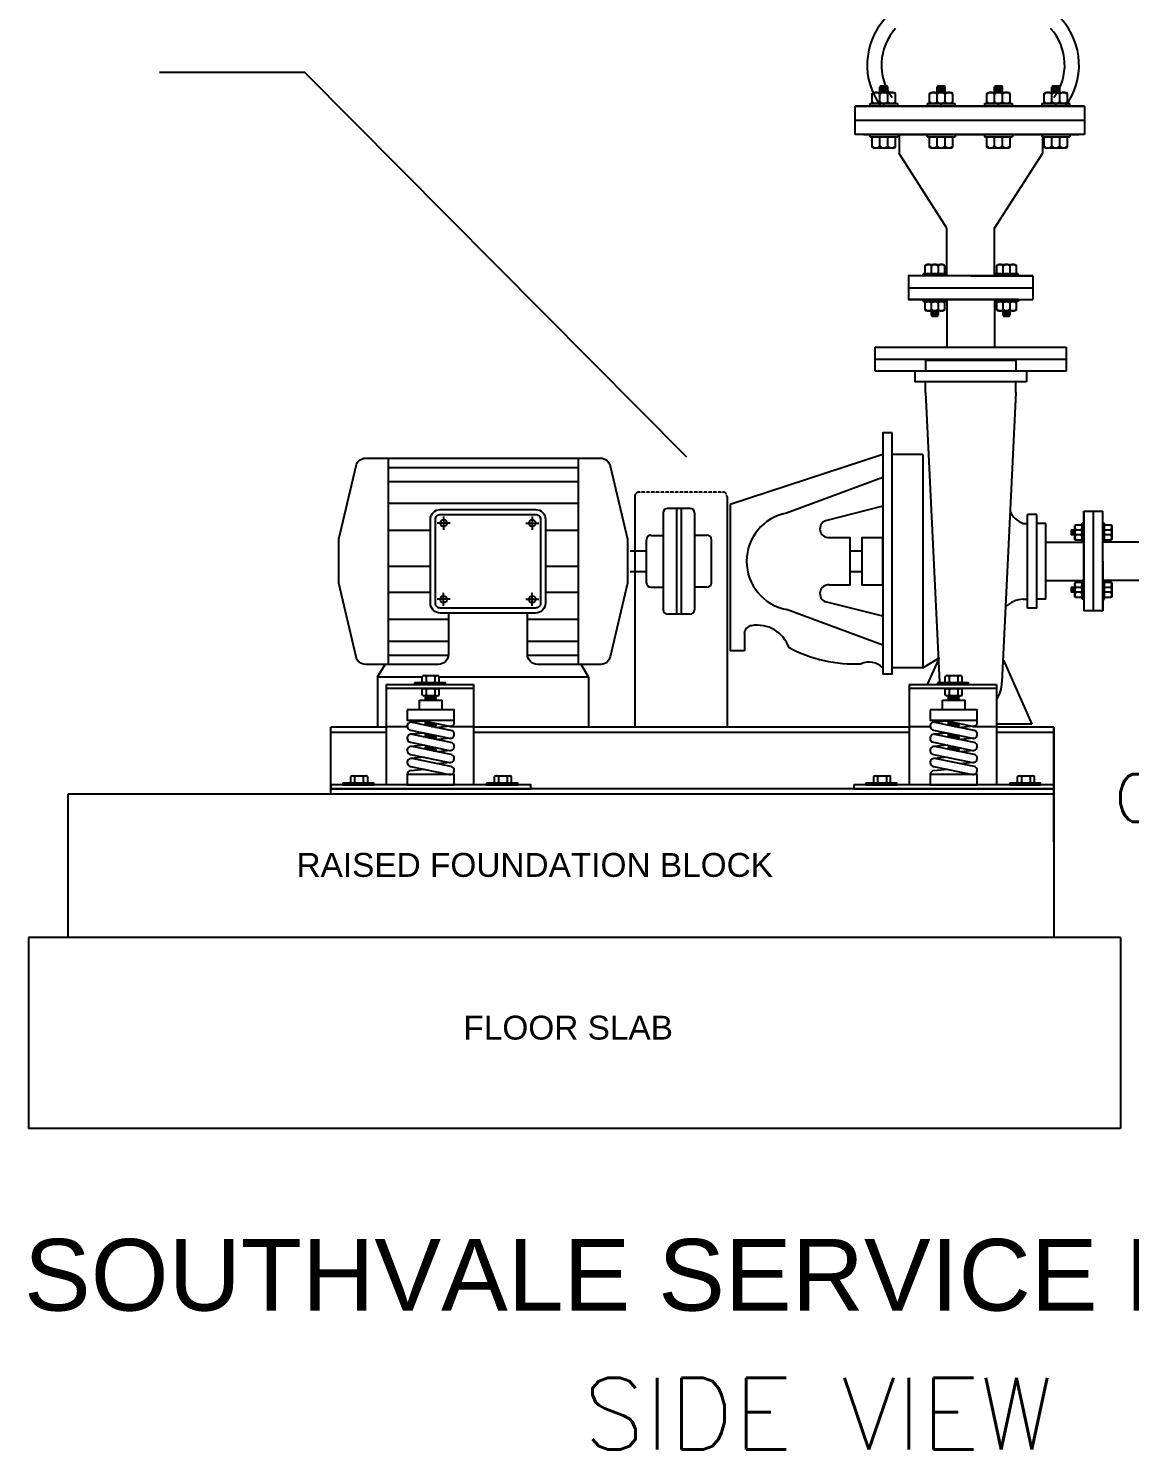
# Model space of a CAD drawing. Header units: inches. Extents: x 72601 to 92539, y -26779 to -15965.
# Drawn here: x 75880 to 77033, y -26429 to -24942 of the extents above; entities that cross this region are included whole.
import ezdxf

# ---------------------------------------------------------------- set-up
doc = ezdxf.new("R2010")
doc.units = ezdxf.units.IN
doc.header["$MEASUREMENT"] = 0
doc.linetypes.add('DASHED2', pattern=[0.375, 0.25, -0.125])
doc.layers.add('FENCE', color=1, linetype='Continuous')
doc.layers.add('M-X-BKGD', color=8, linetype='Continuous')
doc.styles.add('SIMS', font='simplex.shx')
doc.styles.get("Standard").update_dxf_attribs({"font": 'arial.ttf'})
doc.dimstyles.get("Standard").update_dxf_attribs({"dimtxt": 0.18, "dimasz": 0.18, "dimexe": 0.18, "dimexo": 0.0625, "dimgap": 0.09, "dimtad": 0, "dimtih": 1, "dimtoh": 1, "dimdec": 4, "dimzin": 0, "dimdsep": 46, "dimtxsty": 'Standard', "dimcen": 0.09, "dimadec": 0, "dimazin": 0, "dimtfac": 1, "dimtdec": 4, "dimtofl": 0, "dimtmove": 0, "dimatfit": 3, "dimfxl": 1, "dimtolj": 1, "dimtzin": 0, "dimarcsym": 0})

msp = doc.modelspace()

# ---------------------------------------------------------------- linework, layer by layer
at = {"layer": 'M-X-BKGD', "linetype": 'Continuous'}
for p, q in [((76771.5, -25008.9), (76771.5, -25003.1)), ((76778.6, -25002.1), (76772.5, -25002.1)), ((76779.6, -25003.1), (76779.6, -25008.9)), ((76831.5, -25008.9), (76831.5, -25003.1)), ((76838.6, -25002.1), (76832.5, -25002.1)), ((76839.6, -25003.1), (76839.6, -25008.9)), ((76891.5, -25008.9), (76891.5, -25003.1)), ((76898.6, -25002.1), (76892.5, -25002.1)), ((76899.6, -25003.1), (76899.6, -25008.9)), ((76951.5, -25008.9), (76951.5, -25003.1)), ((76958.6, -25002.1), (76952.5, -25002.1)), ((76959.6, -25003.1), (76959.6, -25008.9)), ((76763.4, -25009.8), (76764.4, -25008.9)), ((76763.4, -25019.5), (76763.4, -25009.8)), ((76764.4, -25008.9), (76786.7, -25008.9)), ((76771.5, -25018.5), (76771.5, -25010.8)), ((76779.6, -25010.8), (76779.6, -25018.5)), ((76787.6, -25009.8), (76786.7, -25008.9)), ((76787.6, -25009.8), (76787.6, -25019.5)), ((76823.4, -25009.8), (76824.4, -25008.9)), ((76823.4, -25019.5), (76823.4, -25009.8)), ((76824.4, -25008.9), (76846.7, -25008.9)), ((76831.5, -25018.5), (76831.5, -25010.8)), ((76839.6, -25010.8), (76839.6, -25018.5)), ((76847.6, -25009.8), (76846.7, -25008.9)), ((76847.6, -25009.8), (76847.6, -25019.5)), ((76883.4, -25009.8), (76884.4, -25008.9)), ((76883.4, -25019.5), (76883.4, -25009.8)), ((76884.4, -25008.9), (76906.7, -25008.9)), ((76891.5, -25018.5), (76891.5, -25010.8)), ((76899.6, -25010.8), (76899.6, -25018.5)), ((76907.6, -25009.8), (76906.7, -25008.9)), ((76907.6, -25009.8), (76907.6, -25019.5)), ((76943.4, -25009.8), (76944.4, -25008.9)), ((76943.4, -25019.5), (76943.4, -25009.8)), ((76944.4, -25008.9), (76966.7, -25008.9)), ((76951.5, -25018.5), (76951.5, -25010.8)), ((76959.6, -25010.8), (76959.6, -25018.5)), ((76967.6, -25009.8), (76966.7, -25008.9)), ((76967.6, -25009.8), (76967.6, -25019.5)), ((76745.5, -25023.1), (76985.5, -25023.1)), ((76760.3, -25023.1), (76745.5, -25023.1)), ((76760.8, -25020.5), (76790.3, -25020.5)), ((76764.4, -25020.5), (76763.4, -25019.5)), ((76786.7, -25020.5), (76764.4, -25020.5)), ((76787.6, -25019.5), (76786.7, -25020.5)), ((76818.7, -25023.1), (76789.2, -25023.1)), ((76790.3, -25023.1), (76790.3, -25020.5)), ((76820.8, -25020.5), (76850.3, -25020.5)), ((76824.4, -25020.5), (76823.4, -25019.5)), ((76846.7, -25020.5), (76824.4, -25020.5)), ((76847.6, -25019.5), (76846.7, -25020.5)), ((76850.3, -25023.1), (76850.3, -25020.5)), ((76852.4, -25023.1), (76881.9, -25023.1)), ((76880.8, -25020.5), (76910.3, -25020.5)), ((76884.4, -25020.5), (76883.4, -25019.5)), ((76906.7, -25020.5), (76884.4, -25020.5)), ((76907.6, -25019.5), (76906.7, -25020.5)), ((76910.3, -25023.1), (76910.3, -25020.5)), ((76910.8, -25023.1), (76940.3, -25023.1)), ((76940.8, -25020.5), (76970.3, -25020.5)), ((76944.4, -25020.5), (76943.4, -25019.5)), ((76966.7, -25020.5), (76944.4, -25020.5)), ((76967.6, -25019.5), (76966.7, -25020.5)), ((76970.3, -25023.1), (76970.3, -25020.5)), ((76745.5, -25037.9), (76985.5, -25037.9)), ((76760.3, -25052.7), (76745.5, -25052.7)), ((76760.8, -25052.7), (76760.8, -25055.4)), ((76760.8, -25055.4), (76790.3, -25055.4)), ((76763.4, -25056.4), (76764.4, -25055.4)), ((76763.4, -25066), (76763.4, -25056.4)), ((76771.5, -25065), (76771.5, -25055.4)), ((76779.6, -25055.4), (76779.6, -25065)), ((76787.6, -25056.4), (76786.7, -25055.4)), ((76787.6, -25056.4), (76787.6, -25066)), ((76818.7, -25052.7), (76789.2, -25052.7)), ((76790.3, -25052.7), (76790.3, -25055.4)), ((76820.8, -25052.7), (76820.8, -25055.4)), ((76820.8, -25055.4), (76850.3, -25055.4)), ((76823.4, -25056.4), (76824.4, -25055.4)), ((76823.4, -25066), (76823.4, -25056.4)), ((76831.5, -25065), (76831.5, -25055.4)), ((76839.6, -25055.4), (76839.6, -25065)), ((76847.6, -25056.4), (76846.7, -25055.4)), ((76847.6, -25056.4), (76847.6, -25066)), ((76850.3, -25052.7), (76850.3, -25055.4)), ((76852.4, -25052.7), (76881.9, -25052.7)), ((76880.8, -25052.7), (76880.8, -25055.4)), ((76880.8, -25055.4), (76910.3, -25055.4)), ((76883.4, -25056.4), (76884.4, -25055.4)), ((76883.4, -25066), (76883.4, -25056.4)), ((76891.5, -25065), (76891.5, -25055.4)), ((76899.6, -25055.4), (76899.6, -25065)), ((76907.6, -25056.4), (76906.7, -25055.4)), ((76907.6, -25056.4), (76907.6, -25066)), ((76910.3, -25052.7), (76910.3, -25055.4)), ((76910.8, -25052.7), (76940.3, -25052.7)), ((76940.8, -25052.7), (76940.8, -25055.4)), ((76940.8, -25055.4), (76970.3, -25055.4)), ((76943.4, -25056.4), (76944.4, -25055.4)), ((76943.4, -25066), (76943.4, -25056.4)), ((76951.5, -25065), (76951.5, -25055.4)), ((76959.6, -25055.4), (76959.6, -25065)), ((76967.6, -25056.4), (76966.7, -25055.4)), ((76967.6, -25056.4), (76967.6, -25066)), ((76970.3, -25052.7), (76970.3, -25055.4)), ((76764.4, -25067), (76763.4, -25066)), ((76786.7, -25067), (76764.4, -25067)), ((76787.6, -25066), (76786.7, -25067)), ((76824.4, -25067), (76823.4, -25066)), ((76846.7, -25067), (76824.4, -25067)), ((76847.6, -25066), (76846.7, -25067)), ((76884.4, -25067), (76883.4, -25066)), ((76906.7, -25067), (76884.4, -25067)), ((76907.6, -25066), (76906.7, -25067)), ((76944.4, -25067), (76943.4, -25066)), ((76966.7, -25067), (76944.4, -25067)), ((76967.6, -25066), (76966.7, -25067)), ((76818.9, -25189.8), (76819.7, -25188.9)), ((76818.9, -25197.8), (76818.9, -25189.8)), ((76819.7, -25188.9), (76838.3, -25188.9)), ((76825.6, -25198.6), (76825.6, -25190.6)), ((76832.4, -25190.6), (76832.4, -25198.6)), ((76838.3, -25188.9), (76839.1, -25189.8)), ((76839.1, -25189.8), (76839.1, -25197.8)), ((76893.9, -25189.8), (76894.7, -25188.9)), ((76893.9, -25197.8), (76893.9, -25189.8)), ((76894.7, -25188.9), (76913.3, -25188.9)), ((76900.6, -25198.6), (76900.6, -25190.6)), ((76907.4, -25190.6), (76907.4, -25198.6)), ((76913.3, -25188.9), (76914.1, -25189.8)), ((76914.1, -25189.8), (76914.1, -25197.8)), ((76825.7, -25200.8), (76801.1, -25200.8)), ((76841.3, -25198.6), (76816.7, -25198.6)), ((76816.7, -25200.8), (76816.7, -25198.6)), ((76818.9, -25197.8), (76819.7, -25198.6)), ((76839.1, -25197.8), (76838.3, -25198.6)), ((76841.3, -25200.8), (76841.3, -25198.6)), ((76874.3, -25200.8), (76849.7, -25200.8)), ((76916.3, -25198.6), (76891.7, -25198.6)), ((76891.7, -25200.8), (76891.7, -25198.6)), ((76893.9, -25197.8), (76894.7, -25198.6)), ((76914.1, -25197.8), (76913.3, -25198.6)), ((76916.3, -25200.8), (76916.3, -25198.6)), ((76825.7, -25225.5), (76801.1, -25225.5)), ((76801.5, -25213.2), (76931.5, -25213.2)), ((76816.7, -25225.5), (76816.7, -25227.7)), ((76841.3, -25225.5), (76841.3, -25227.7)), ((76874.3, -25225.5), (76849.7, -25225.5)), ((76891.7, -25225.5), (76891.7, -25227.7)), ((76916.3, -25225.5), (76916.3, -25227.7)), ((76841.3, -25227.7), (76816.7, -25227.7)), ((76818.9, -25228.5), (76819.7, -25227.7)), ((76818.9, -25236.6), (76818.9, -25228.5)), ((76818.9, -25236.6), (76819.7, -25237.4)), ((76819.7, -25227.7), (76838.3, -25227.7)), ((76838.3, -25237.4), (76819.7, -25237.4)), ((76825.6, -25235.8), (76825.6, -25229.4)), ((76825.6, -25242.2), (76825.6, -25237.4)), ((76832.4, -25229.4), (76832.4, -25235.8)), ((76832.4, -25237.4), (76832.4, -25242.2)), ((76838.3, -25227.7), (76839.1, -25228.5)), ((76839.1, -25236.6), (76838.3, -25237.4)), ((76839.1, -25228.5), (76839.1, -25236.6)), ((76916.3, -25227.7), (76891.7, -25227.7)), ((76893.9, -25228.5), (76894.7, -25227.7)), ((76893.9, -25236.6), (76893.9, -25228.5)), ((76893.9, -25236.6), (76894.7, -25237.4)), ((76894.7, -25227.7), (76913.3, -25227.7)), ((76913.3, -25237.4), (76894.7, -25237.4)), ((76900.6, -25235.8), (76900.6, -25229.4)), ((76900.6, -25242.2), (76900.6, -25237.4)), ((76907.4, -25229.4), (76907.4, -25235.8)), ((76907.4, -25237.4), (76907.4, -25242.2)), ((76913.3, -25227.7), (76914.1, -25228.5)), ((76914.1, -25236.6), (76913.3, -25237.4)), ((76914.1, -25228.5), (76914.1, -25236.6)), ((76826.4, -25243), (76831.6, -25243)), ((76901.4, -25243), (76906.6, -25243)), ((76985, -25466.7), (76985, -25447)), ((77004.7, -25447.3), (76985, -25447.3)), ((76985, -25447.3), (76985, -25551.3)), ((76994.8, -25447.3), (76994.8, -25551.3)), ((77004.7, -25466.7), (77004.7, -25447)), ((77004.7, -25551.3), (77004.7, -25447.3)), ((76976.1, -25461.3), (76975.4, -25461.9)), ((76975.4, -25476.7), (76975.4, -25461.9)), ((76976.1, -25461.3), (76982.5, -25461.3)), ((76982.5, -25461.3), (76983.2, -25461.9)), ((76983.2, -25479.2), (76983.2, -25459.5)), ((76985, -25459.5), (76983.2, -25459.5)), ((76983.2, -25461.9), (76983.2, -25476.7)), ((77004.7, -25459.5), (77006.5, -25459.5)), ((77006.5, -25479.2), (77006.5, -25459.5)), ((77007.1, -25461.3), (77006.5, -25461.9)), ((77007.1, -25461.3), (77013.6, -25461.3)), ((77013.6, -25461.3), (77014.2, -25461.9)), ((77014.2, -25461.9), (77014.2, -25476.7)), ((76971.6, -25466.6), (76975.4, -25466.6)), ((76975.4, -25472), (76971.6, -25472)), ((76976.1, -25477.4), (76975.4, -25476.7)), ((76982.5, -25477.4), (76976.1, -25477.4)), ((76976.7, -25466.6), (76981.9, -25466.6)), ((76981.9, -25472), (76976.7, -25472)), ((76983.2, -25476.7), (76982.5, -25477.4)), ((76985, -25479.2), (76983.2, -25479.2)), ((77004.7, -25479.2), (77006.5, -25479.2)), ((77006.5, -25466.6), (77012.9, -25466.6)), ((77012.9, -25472), (77006.5, -25472)), ((77007.1, -25477.4), (77006.5, -25476.7)), ((77013.6, -25477.4), (77007.1, -25477.4)), ((77014.2, -25476.7), (77013.6, -25477.4)), ((76985, -25505.6), (76985, -25485.9)), ((77004.7, -25505.6), (77004.7, -25485.9)), ((76976.1, -25521.3), (76975.4, -25521.9)), ((76975.4, -25536.7), (76975.4, -25521.9)), ((76976.1, -25521.3), (76982.5, -25521.3)), ((76982.5, -25521.3), (76983.2, -25521.9)), ((76983.2, -25539.2), (76983.2, -25519.5)), ((76985, -25519.5), (76983.2, -25519.5)), ((76983.2, -25521.9), (76983.2, -25536.7)), ((77004.7, -25519.5), (77006.5, -25519.5)), ((77006.5, -25539.2), (77006.5, -25519.5)), ((77007.1, -25521.3), (77006.5, -25521.9)), ((77007.1, -25521.3), (77013.6, -25521.3)), ((77013.6, -25521.3), (77014.2, -25521.9)), ((77014.2, -25521.9), (77014.2, -25536.7)), ((76971.6, -25526.6), (76975.4, -25526.6)), ((76975.4, -25532), (76971.6, -25532)), ((76976.1, -25537.4), (76975.4, -25536.7)), ((76982.5, -25537.4), (76976.1, -25537.4)), ((76976.7, -25526.6), (76981.9, -25526.6)), ((76981.9, -25532), (76976.7, -25532)), ((76983.2, -25536.7), (76982.5, -25537.4)), ((77006.5, -25526.6), (77012.9, -25526.6)), ((77012.9, -25532), (77006.5, -25532)), ((77007.1, -25537.4), (77006.5, -25536.7)), ((77013.6, -25537.4), (77007.1, -25537.4)), ((77014.2, -25536.7), (77013.6, -25537.4)), ((76985, -25539.2), (76983.2, -25539.2)), ((77004.7, -25539.2), (77006.5, -25539.2))]:
    msp.add_line(p, q, dxfattribs=at)
at = {"layer": 'M-X-BKGD'}
for p, q in [((76745.5, -25023.1), (76865.5, -25023.1)), ((76745.5, -25052.7), (76745.5, -25023.1)), ((76745.5, -25023.1), (76985.5, -25023.1)), ((76805.5, -25023.1), (76745.5, -25023.1)), ((76760.8, -25020.5), (76760.8, -25023.1)), ((76760.8, -25023.1), (76790.3, -25023.1)), ((76772.5, -25023.1), (76961.8, -25023.1)), ((76775.5, -25023.1), (76775.5, -25020.5)), ((76865.5, -25023.1), (76805.5, -25023.1)), ((76820.8, -25020.5), (76820.8, -25023.1)), ((76820.8, -25023.1), (76850.3, -25023.1)), ((76835.5, -25023.1), (76835.5, -25020.5)), ((76985.5, -25023.1), (76865.5, -25023.1)), ((76925.5, -25023.1), (76865.5, -25023.1)), ((76880.8, -25020.5), (76880.8, -25023.1)), ((76880.8, -25023.1), (76910.3, -25023.1)), ((76895.5, -25023.1), (76895.5, -25020.5)), ((76985.5, -25023.1), (76925.5, -25023.1)), ((76940.8, -25020.5), (76940.8, -25023.1)), ((76940.8, -25023.1), (76970.3, -25023.1)), ((76955.5, -25023.1), (76955.5, -25020.5)), ((76985.5, -25023.1), (76985.5, -25052.7)), ((76865.5, -25052.7), (76745.5, -25052.7)), ((76754.8, -25052.7), (76979.5, -25052.7)), ((76881.9, -25052.7), (76761.9, -25052.7)), ((76777.2, -25052.7), (76957, -25052.7)), ((76791.7, -25052.7), (76791.7, -25072.7)), ((76867.1, -25052.7), (76867.1, -25052.7)), ((76867.1, -25052.7), (76867.1, -25052.7)), ((76941.5, -25052.7), (76941.5, -25072.7)), ((76841.5, -25150.8), (76791.7, -25072.7)), ((76891.5, -25150.8), (76941.5, -25072.7)), ((76841.5, -25200.8), (76841.5, -25150.8)), ((76891.5, -25200.8), (76891.5, -25150.8)), ((76866.5, -25200.8), (76801.5, -25200.8)), ((76849.7, -25200.8), (76825.7, -25200.8)), ((76866.5, -25200.8), (76931.5, -25200.8)), ((76931.5, -25200.8), (76931.5, -25225.5)), ((76916.5, -25225.5), (76816.5, -25225.5)), ((76841.7, -25275.5), (76841.7, -25226.6)), ((76891.7, -25275.5), (76891.7, -25226.6)), ((76766.5, -25300.5), (76766.5, -25275.5)), ((76766.5, -25275.5), (76866.5, -25275.5)), ((76866.5, -25275.5), (76966.5, -25275.5)), ((76966.5, -25275.5), (76966.5, -25300.5)), ((76766.5, -25288), (76966.5, -25288)), ((76866.5, -25300.5), (76766.5, -25300.5)), ((76924.9, -25300.5), (76808.1, -25300.5)), ((76808.1, -25300.5), (76808.1, -25311.7)), ((76924.9, -25300.5), (76808.1, -25300.5)), ((76913.7, -25289.3), (76819.3, -25289.3)), ((76819.3, -25289.3), (76819.3, -25300.5)), ((76966.5, -25300.5), (76866.5, -25300.5)), ((76913.7, -25289.3), (76913.7, -25300.5)), ((76924.9, -25300.5), (76924.9, -25311.7)), ((76924.9, -25311.7), (76808.1, -25311.7)), ((76819.3, -25322.9), (76819.3, -25311.7)), ((76913.7, -25322.9), (76913.7, -25311.7)), ((76819.3, -25322.9), (76833.8, -25626.1)), ((76913.7, -25322.9), (76899.2, -25626.1)), ((76774.4, -25387.7), (76614.7, -25440.2)), ((76816.4, -25387.7), (76784.3, -25387.7)), ((76816.4, -25387.7), (76816.4, -25611.2)), ((76256.7, -25391.5), (76256.7, -25607.4)), ((76455.6, -25391.5), (76455.6, -25607.4)), ((76774.4, -25411.7), (76673.6, -25449)), ((76544.6, -25448.7), (76544.6, -25550.3)), ((76572.8, -25444.1), (76549.2, -25444.1)), ((76577.4, -25448.7), (76577.4, -25550.3)), ((76614.7, -25440.2), (76614.7, -25593.2)), ((76774.4, -25441.9), (76714.5, -25457.1)), ((77004.7, -25499.3), (77004.7, -25447.3)), ((76921.4, -25459.9), (76926.1, -25459.9)), ((76926.1, -25548.5), (76926.1, -25450.5)), ((76935.6, -25450.5), (76926.1, -25450.5)), ((76935.6, -25548.5), (76935.6, -25450.5)), ((76945, -25459.9), (76935.6, -25459.9)), ((76945, -25539.1), (76945, -25459.9)), ((76985, -25539.3), (76985, -25459.3)), ((76527, -25476.9), (76527, -25522)), ((76531.6, -25472.4), (76544.6, -25472.4)), ((76590.5, -25472.4), (76577.4, -25472.4)), ((76595, -25476.9), (76595, -25522)), ((76945, -25479.5), (76984.1, -25479.5)), ((76971.6, -25466.6), (76971.6, -25472)), ((77004.7, -25485.9), (77004.7, -25466.7)), ((77004.7, -25479.3), (77044.7, -25479.3)), ((76510.2, -25488.6), (76527, -25488.6)), ((76740.3, -25488.6), (76752.5, -25488.6)), ((77004.7, -25499.3), (77004.7, -25551.3)), ((76510.2, -25510.3), (76527, -25510.3)), ((76740.3, -25510.3), (76752.5, -25510.3)), ((76945, -25519.5), (76984.1, -25519.5)), ((77004.7, -25519.3), (77044.7, -25519.3)), ((76531.6, -25526.6), (76544.6, -25526.6)), ((76590.5, -25526.6), (76577.4, -25526.6)), ((76971.6, -25526.6), (76971.6, -25532)), ((76774.4, -25587.2), (76673.6, -25550)), ((76774.4, -25557.1), (76714.5, -25541.9)), ((76921.4, -25539.1), (76926.1, -25539.1)), ((76935.6, -25548.5), (76926.1, -25548.5)), ((76945, -25539.1), (76935.6, -25539.1)), ((77004.7, -25551.3), (76985, -25551.3)), ((76572.8, -25554.9), (76549.2, -25554.9)), ((76629.6, -25575.2), (76629.6, -25593.2)), ((76629.6, -25593.2), (76614.7, -25593.2)), ((76245.8, -25620.3), (76253.6, -25607.4)), ((76466.5, -25620.3), (76458.7, -25607.4)), ((76816.4, -25611.2), (76784.3, -25611.2)), ((76816.4, -25611.2), (76834.2, -25600.3)), ((76832.3, -25603), (76820.8, -25628.6)), ((76900.7, -25603), (76930.6, -25670)), ((76245.8, -25620.3), (76292.4, -25620.3)), ((76245.8, -25620.3), (76245.8, -25673.2)), ((76292.4, -25625.8), (76292.4, -25620)), ((76294.3, -25619.2), (76308.1, -25619.2)), ((76308.1, -25626.7), (76294.5, -25626.7)), ((76296.5, -25620), (76296.5, -25625.8)), ((76306, -25625.8), (76306, -25620)), ((76310.1, -25625.8), (76310.1, -25620)), ((76310.1, -25620.3), (76466.5, -25620.3)), ((76466.5, -25620.3), (76466.5, -25673.2)), ((76839.8, -25625.8), (76839.8, -25620)), ((76841.7, -25619.2), (76855.4, -25619.2)), ((76855.4, -25626.7), (76841.8, -25626.7)), ((76843.9, -25620), (76843.9, -25625.8)), ((76853.4, -25625.8), (76853.4, -25620)), ((76857.5, -25625.8), (76857.5, -25620)), ((76254.7, -25628.6), (76346.3, -25628.6)), ((76254.7, -25628.6), (76254.7, -25632.8)), ((76346.3, -25632.8), (76254.7, -25632.8)), ((76254.7, -25632.8), (76254.7, -25733.5)), ((76292.4, -25639.5), (76292.4, -25633.7)), ((76294.4, -25632.8), (76308.1, -25632.8)), ((76308.1, -25640.3), (76294.5, -25640.3)), ((76295.2, -25641.1), (76296.1, -25640.4)), ((76295.2, -25641.1), (76296.1, -25641.8)), ((76295.2, -25642.5), (76296.1, -25641.8)), ((76295.2, -25642.5), (76296.1, -25643.2)), ((76296, -25640.3), (76296.1, -25640.4)), ((76296.1, -25640.4), (76298.1, -25640.3)), ((76296.1, -25641.8), (76306.4, -25641.4)), ((76296.1, -25643.2), (76306.4, -25642.8)), ((76296.5, -25633.7), (76296.5, -25639.5)), ((76306, -25639.5), (76306, -25633.7)), ((76307.3, -25640.7), (76306.4, -25641.4)), ((76307.3, -25642.1), (76306.4, -25641.4)), ((76307.3, -25642.1), (76306.4, -25642.8)), ((76307.3, -25643.5), (76306.4, -25642.8)), ((76307.3, -25640.7), (76306.8, -25640.3)), ((76310.2, -25639.5), (76310.2, -25633.7)), ((76346.3, -25628.6), (76346.3, -25632.8)), ((76346.3, -25632.8), (76346.3, -25733.5)), ((76802.1, -25628.6), (76893.6, -25628.6)), ((76802.1, -25628.6), (76802.1, -25632.8)), ((76893.6, -25632.8), (76802.1, -25632.8)), ((76802.1, -25632.8), (76802.1, -25733.5)), ((76839.8, -25639.5), (76839.8, -25633.7)), ((76841.7, -25632.8), (76855.5, -25632.8)), ((76855.5, -25640.3), (76841.8, -25640.3)), ((76842.6, -25641.1), (76843.5, -25640.4)), ((76842.6, -25641.1), (76843.5, -25641.8)), ((76842.6, -25642.5), (76843.5, -25641.8)), ((76842.6, -25642.5), (76843.5, -25643.2)), ((76843.4, -25640.3), (76843.5, -25640.4)), ((76843.5, -25640.4), (76845.4, -25640.3)), ((76843.5, -25641.8), (76853.8, -25641.4)), ((76843.5, -25643.2), (76853.8, -25642.8)), ((76843.9, -25633.7), (76843.9, -25639.5)), ((76853.4, -25639.5), (76853.4, -25633.7)), ((76854.7, -25640.7), (76853.8, -25641.4)), ((76854.7, -25642.1), (76853.8, -25641.4)), ((76854.7, -25642.1), (76853.8, -25642.8)), ((76854.7, -25643.5), (76853.8, -25642.8)), ((76854.7, -25640.7), (76854.2, -25640.3)), ((76857.5, -25639.5), (76857.5, -25633.7)), ((76893.6, -25628.6), (76893.6, -25632.8)), ((76893.6, -25632.8), (76893.6, -25733.5)), ((76289.7, -25655), (76289.7, -25645)), ((76289.7, -25645), (76313.4, -25645)), ((76295.2, -25643.9), (76296.1, -25643.2)), ((76295.2, -25643.9), (76296.1, -25644.6)), ((76295.5, -25645), (76296.1, -25644.6)), ((76296.1, -25644.6), (76306.4, -25644.1)), ((76307.3, -25643.5), (76306.4, -25644.1)), ((76307.3, -25644.8), (76306.4, -25644.1)), ((76307.3, -25644.8), (76307.1, -25645)), ((76313.4, -25655), (76313.4, -25645)), ((76837.1, -25655), (76837.1, -25645)), ((76837.1, -25645), (76860.8, -25645)), ((76842.6, -25643.9), (76843.5, -25643.2)), ((76842.6, -25643.9), (76843.5, -25644.6)), ((76842.9, -25645), (76843.5, -25644.6)), ((76843.5, -25644.6), (76853.8, -25644.1)), ((76854.7, -25643.5), (76853.8, -25644.1)), ((76854.7, -25644.8), (76853.8, -25644.1)), ((76854.7, -25644.8), (76854.4, -25645)), ((76860.8, -25655), (76860.8, -25645)), ((76254.7, -25672.3), (76276.7, -25672.3)), ((76294.5, -25666.7), (76280.9, -25668)), ((76295.2, -25667.1), (76295.5, -25666.9)), ((76295.2, -25667.1), (76296.1, -25667.8)), ((76295.2, -25668.5), (76296.1, -25667.8)), ((76295.2, -25668.5), (76296.1, -25669.2)), ((76295.2, -25669.9), (76296.1, -25669.2)), ((76295.2, -25669.9), (76296.1, -25670.6)), ((76295.7, -25671), (76296.1, -25670.6)), ((76296.1, -25667.8), (76299.4, -25667.7)), ((76296.1, -25669.2), (76305, -25668.9)), ((76296.1, -25670.6), (76306.4, -25670.2)), ((76299.9, -25671.8), (76306.4, -25671.6)), ((76302.1, -25672.3), (76307.3, -25672.3)), ((76307.3, -25669.5), (76306.4, -25670.2)), ((76307.3, -25670.9), (76306.4, -25670.2)), ((76307.3, -25670.9), (76306.4, -25671.6)), ((76307.3, -25672.3), (76306.4, -25671.6)), ((76307.3, -25672.3), (76306.4, -25673)), ((76307.3, -25669.5), (76307, -25669.3)), ((76322.2, -25672.2), (76308.7, -25673.5)), ((76321.4, -25672.3), (76346.3, -25672.3)), ((76802.1, -25672.3), (76824.1, -25672.3)), ((76841.8, -25666.7), (76828.3, -25668)), ((76842.6, -25667.1), (76842.9, -25666.9)), ((76842.6, -25667.1), (76843.5, -25667.8)), ((76842.6, -25668.5), (76843.5, -25667.8)), ((76842.6, -25668.5), (76843.5, -25669.2)), ((76842.6, -25669.9), (76843.5, -25669.2)), ((76842.6, -25669.9), (76843.5, -25670.6)), ((76843, -25671), (76843.5, -25670.6)), ((76843.5, -25667.8), (76846.8, -25667.7)), ((76843.5, -25669.2), (76852.4, -25668.9)), ((76843.5, -25670.6), (76853.8, -25670.2)), ((76847.3, -25671.8), (76853.8, -25671.6)), ((76849.5, -25672.3), (76854.6, -25672.3)), ((76854.7, -25669.5), (76853.8, -25670.2)), ((76854.7, -25670.9), (76853.8, -25670.2)), ((76854.7, -25670.9), (76853.8, -25671.6)), ((76854.7, -25672.3), (76853.8, -25671.6)), ((76854.7, -25672.3), (76853.8, -25673)), ((76854.7, -25669.5), (76854.4, -25669.3)), ((76869.6, -25672.2), (76856.1, -25673.5)), ((76868.7, -25672.3), (76893.6, -25672.3)), ((76930.6, -25670), (76893.6, -25670)), ((76254.7, -25673.2), (76196.7, -25673.2)), ((76196.7, -25743.3), (76196.7, -25673.2)), ((76254.7, -25678.8), (76196.7, -25678.8)), ((76294.5, -25679.3), (76280.9, -25680.6)), ((76295.2, -25679.6), (76295.3, -25679.5)), ((76295.2, -25679.6), (76296.1, -25680.3)), ((76295.2, -25681), (76296.1, -25680.3)), ((76295.2, -25681), (76296.1, -25681.7)), ((76295.2, -25682.4), (76296.1, -25681.7)), ((76295.2, -25682.4), (76296.1, -25683.1)), ((76295.5, -25683.6), (76296.1, -25683.1)), ((76296.1, -25680.3), (76298.9, -25680.2)), ((76296.1, -25681.7), (76304.5, -25681.4)), ((76296.1, -25683.1), (76306.4, -25682.7)), ((76299.3, -25684.3), (76306.4, -25684)), ((76304.9, -25685.5), (76306.4, -25685.4)), ((76305.7, -25673), (76306.4, -25673)), ((76306.7, -25673.2), (76306.4, -25673)), ((76307.3, -25682), (76306.4, -25682.7)), ((76307.3, -25683.4), (76306.4, -25682.7)), ((76307.3, -25683.4), (76306.4, -25684)), ((76307.3, -25684.7), (76306.4, -25684)), ((76307.3, -25684.7), (76306.4, -25685.4)), ((76307.1, -25685.9), (76306.4, -25685.4)), ((76307.3, -25682), (76307.3, -25681.9)), ((76322.2, -25684.8), (76308.7, -25686.2)), ((76802.1, -25673.2), (76346.3, -25673.2)), ((76802.1, -25678.8), (76346.3, -25678.8)), ((76841.8, -25679.3), (76828.3, -25680.6)), ((76842.6, -25679.6), (76842.7, -25679.5)), ((76842.6, -25679.6), (76843.5, -25680.3)), ((76842.6, -25681), (76843.5, -25680.3)), ((76842.6, -25681), (76843.5, -25681.7)), ((76842.6, -25682.4), (76843.5, -25681.7)), ((76842.6, -25682.4), (76843.5, -25683.1)), ((76842.9, -25683.6), (76843.5, -25683.1)), ((76843.5, -25680.3), (76846.2, -25680.2)), ((76843.5, -25681.7), (76851.8, -25681.4)), ((76843.5, -25683.1), (76853.8, -25682.7)), ((76846.7, -25684.3), (76853.8, -25684)), ((76852.2, -25685.5), (76853.8, -25685.4)), ((76853.1, -25673), (76853.8, -25673)), ((76854.1, -25673.2), (76853.8, -25673)), ((76854.7, -25682), (76853.8, -25682.7)), ((76854.7, -25683.4), (76853.8, -25682.7)), ((76854.7, -25683.4), (76853.8, -25684)), ((76854.7, -25684.7), (76853.8, -25684)), ((76854.7, -25684.7), (76853.8, -25685.4)), ((76854.4, -25685.9), (76853.8, -25685.4)), ((76854.7, -25682), (76854.6, -25681.9)), ((76869.6, -25684.8), (76856.1, -25686.2)), ((76953.4, -25673.2), (76893.6, -25673.2)), ((76953.4, -25678.8), (76893.6, -25678.8)), ((76953.4, -25743.3), (76953.4, -25673.2)), ((76953.4, -25793.2), (76953.4, -25673.2)), ((76953.4, -25673.2), (76953.4, -25893.2)), ((76294.5, -25691.9), (76280.9, -25693.3)), ((76295.2, -25692), (76295.2, -25692)), ((76295.2, -25693.4), (76296.1, -25692.7)), ((76295.2, -25693.4), (76296.1, -25694.1)), ((76295.2, -25694.8), (76296.1, -25694.1)), ((76295.2, -25694.8), (76296.1, -25695.5)), ((76295.3, -25696.1), (76296.1, -25695.5)), ((76295.4, -25692.1), (76296.1, -25692.7)), ((76296.1, -25692.7), (76297.8, -25692.6)), ((76296.1, -25694.1), (76303.7, -25693.8)), ((76296.1, -25695.5), (76306.4, -25695.1)), ((76298.5, -25696.8), (76306.4, -25696.5)), ((76304.1, -25697.9), (76306.4, -25697.8)), ((76307.1, -25694.5), (76306.4, -25695.1)), ((76307.3, -25695.8), (76306.4, -25695.1)), ((76307.3, -25695.8), (76306.4, -25696.5)), ((76307.3, -25697.2), (76306.4, -25696.5)), ((76307.3, -25697.2), (76306.4, -25697.8)), ((76307.3, -25698.5), (76306.4, -25697.8)), ((76307.3, -25698.5), (76307.2, -25698.6)), ((76322.2, -25697.4), (76308.7, -25698.8)), ((76841.8, -25691.9), (76828.3, -25693.3)), ((76842.6, -25692), (76842.6, -25692)), ((76842.6, -25693.4), (76843.5, -25692.7)), ((76842.6, -25693.4), (76843.5, -25694.1)), ((76842.6, -25694.8), (76843.5, -25694.1)), ((76842.6, -25694.8), (76843.5, -25695.5)), ((76842.7, -25696.1), (76843.5, -25695.5)), ((76842.8, -25692.1), (76843.5, -25692.7)), ((76843.5, -25692.7), (76845.2, -25692.6)), ((76843.5, -25694.1), (76851, -25693.8)), ((76843.5, -25695.5), (76853.8, -25695.1)), ((76845.8, -25696.8), (76853.8, -25696.5)), ((76851.5, -25697.9), (76853.8, -25697.8)), ((76854.5, -25694.5), (76853.8, -25695.1)), ((76854.7, -25695.8), (76853.8, -25695.1)), ((76854.7, -25695.8), (76853.8, -25696.5)), ((76854.7, -25697.2), (76853.8, -25696.5)), ((76854.7, -25697.2), (76853.8, -25697.8)), ((76854.7, -25698.5), (76853.8, -25697.8)), ((76854.7, -25698.5), (76854.6, -25698.6)), ((76869.6, -25697.4), (76856.1, -25698.8)), ((76294.4, -25704.5), (76280.5, -25705.9)), ((76280.9, -25718.5), (76294.4, -25717.2)), ((76321.8, -25710.1), (76308.3, -25711.4)), ((76841.8, -25704.5), (76827.9, -25705.9)), ((76828.3, -25718.5), (76841.8, -25717.2)), ((76869.2, -25710.1), (76855.6, -25711.4)), ((76217.6, -25730.7), (76217.6, -25724.9)), ((76219.6, -25724.1), (76233.3, -25724.1)), ((76233.3, -25731.6), (76219.7, -25731.6)), ((76221.7, -25724.9), (76221.7, -25730.7)), ((76231.2, -25730.7), (76231.2, -25724.9)), ((76235.4, -25730.7), (76235.4, -25724.9)), ((76368, -25730.7), (76368, -25724.9)), ((76370, -25724.1), (76383.7, -25724.1)), ((76383.7, -25731.6), (76370.1, -25731.6)), ((76372.2, -25724.9), (76372.2, -25730.7)), ((76381.6, -25730.7), (76381.6, -25724.9)), ((76385.8, -25730.7), (76385.8, -25724.9)), ((76765, -25730.7), (76765, -25724.9)), ((76766.9, -25724.1), (76780.7, -25724.1)), ((76780.7, -25731.6), (76767, -25731.6)), ((76769.1, -25724.9), (76769.1, -25730.7)), ((76778.6, -25730.7), (76778.6, -25724.9)), ((76782.7, -25730.7), (76782.7, -25724.9)), ((76915.4, -25730.7), (76915.4, -25724.9)), ((76917.4, -25724.1), (76931.1, -25724.1)), ((76931.1, -25731.6), (76917.5, -25731.6)), ((76919.5, -25724.9), (76919.5, -25730.7)), ((76929, -25730.7), (76929, -25724.9)), ((76933.2, -25730.7), (76933.2, -25724.9)), ((76953.4, -25743.3), (75921.7, -25743.3)), ((75921.7, -25743.3), (75921.7, -25893.2)), ((76254.7, -25733.5), (76196.7, -25733.5)), ((76953.4, -25737.7), (76196.7, -25737.7)), ((76406, -25733.5), (76346.3, -25733.5)), ((76802.1, -25733.5), (76744.1, -25733.5)), ((76953.4, -25733.5), (76893.6, -25733.5)), ((75880.3, -25893.2), (75880.3, -26093.2)), ((77023.4, -25893.2), (75880.3, -25893.2)), ((77023.4, -25893.2), (77023.4, -26093.2)), ((77023.4, -26093.2), (75880.3, -26093.2))]:
    msp.add_line(p, q, dxfattribs=at)
at = {"layer": 'M-X-BKGD', "color": 8}
for p, q in [((76256.7, -25401.4), (76455.6, -25401.4)), ((76256.7, -25415.9), (76455.6, -25415.9)), ((76514.9, -25431.6), (76514.9, -25673.2)), ((76611.5, -25431.6), (76611.5, -25673.2)), ((76256.7, -25438.8), (76455.6, -25438.8)), ((76558.6, -25444.1), (76558.6, -25554.9)), ((76563.4, -25444.1), (76563.4, -25554.9)), ((76321.8, -25459.6), (76308.1, -25459.6)), ((76314.9, -25452.8), (76314.9, -25466.5)), ((76400.8, -25459.6), (76414.5, -25459.6)), ((76407.6, -25452.8), (76407.6, -25466.5)), ((76256.7, -25467.1), (76301.1, -25467.1)), ((76421.5, -25467.1), (76455.6, -25467.1)), ((76256.7, -25504.5), (76301.1, -25504.5)), ((76421.5, -25504.5), (76455.6, -25504.5)), ((76256.7, -25531.8), (76301.1, -25531.8)), ((76314.9, -25546.2), (76314.9, -25532.5)), ((76407.6, -25546.2), (76407.6, -25532.5)), ((76421.5, -25531.8), (76455.6, -25531.8)), ((76321.8, -25539.3), (76308.1, -25539.3)), ((76400.8, -25539.3), (76414.5, -25539.3)), ((76256.7, -25560.2), (76319.9, -25560.2)), ((76402.6, -25560.2), (76455.6, -25560.2)), ((76256.7, -25583.1), (76319.9, -25583.1)), ((76402.6, -25583.1), (76455.6, -25583.1)), ((76256.7, -25597.6), (76319.9, -25597.6)), ((76402.6, -25597.6), (76455.6, -25597.6))]:
    msp.add_line(p, q, dxfattribs=at)
at = {"layer": 'M-X-BKGD', "color": 8, "linetype": 'DASHED2'}
msp.add_line((76606.9, -25427), (76519.5, -25427), dxfattribs=at)
at = {"layer": 'M-X-BKGD', "linetype": 'Continuous'}
for points in [[(76985.5, -25052.7), (76745.5, -25052.7)], [(76931.5, -25200.8), (76801.5, -25200.8), (76801.5, -25225.5), (76931.5, -25225.5)]]:
    msp.add_lwpolyline(points, dxfattribs=at)
at = {"layer": 'M-X-BKGD'}
for points in [[(76784.3, -25364.9), (76774.4, -25364.9), (76774.4, -25617.4), (76784.3, -25617.4)], [(76774.4, -25474.8), (76752.5, -25474.8), (76752.5, -25524.1), (76774.4, -25524.1)], [(76284.3, -25626.7), (76284.3, -25628.6), (76316.7, -25628.6), (76316.7, -25626.7)], [(76831.6, -25626.7), (76831.6, -25628.6), (76864.1, -25628.6), (76864.1, -25626.7)], [(76276.7, -25655), (76276.7, -25665.8), (76326, -25665.8), (76326, -25655)], [(76824.1, -25655), (76824.1, -25665.8), (76873.4, -25665.8), (76873.4, -25655)], [(76209.5, -25731.6), (76209.5, -25733.5), (76242, -25733.5), (76242, -25731.6)], [(76276.7, -25722.7), (76276.7, -25733.5), (76326, -25733.5), (76326, -25722.7)], [(76359.9, -25731.6), (76359.9, -25733.5), (76392.4, -25733.5), (76392.4, -25731.6)], [(76756.8, -25731.6), (76756.8, -25733.5), (76789.3, -25733.5), (76789.3, -25731.6)], [(76824.1, -25722.7), (76824.1, -25733.5), (76873.4, -25733.5), (76873.4, -25722.7)], [(76907.3, -25731.6), (76907.3, -25733.5), (76939.7, -25733.5), (76939.7, -25731.6)], [(76196.7, -25733.5), (76196.7, -25737.7), (76406, -25737.7), (76406, -25733.5)], [(76744.1, -25733.5), (76744.1, -25737.7), (76953.4, -25737.7), (76953.4, -25733.5)]]:
    msp.add_lwpolyline(points, close=True, dxfattribs=at)
for points in [[(76205.1, -25476.5), (76223.2, -25399.6, -0.348273), (76233.3, -25391.5), (76479.1, -25391.5, -0.348273), (76489.2, -25399.6), (76507.2, -25476.5)], [(76319.9, -25553.7), (76319.9, -25597, -0.414214), (76309.5, -25607.4), (76233.3, -25607.4, -0.348273), (76223.2, -25599.4), (76205.1, -25522.4)], [(76507.2, -25522.4), (76489.2, -25599.4, -0.348273), (76479.1, -25607.4), (76413, -25607.4, -0.414214), (76402.6, -25597), (76402.6, -25553.7)], [(76290.2, -25665.8), (76321, -25672.1, 0.656367), (76325.4, -25665.8)], [(76837.6, -25665.8), (76868.3, -25672.1, 0.656367), (76872.8, -25665.8)]]:
    msp.add_lwpolyline(points, format="xyb", dxfattribs=at)
for points in [[(76311.4, -25445.3), (76411.1, -25445.3, -0.414214), (76421.5, -25455.6), (76421.5, -25543.3, -0.414214), (76411.1, -25553.7), (76311.4, -25553.7, -0.414214), (76301.1, -25543.3), (76301.1, -25455.6, -0.414214)], [(76280.1, -25676.3), (76321, -25684.8, 1.001057), (76322.6, -25676.5), (76281.8, -25668.1, 1.001015)], [(76827.4, -25676.3), (76868.3, -25684.8, 1.001057), (76870, -25676.5), (76829.1, -25668.1, 1.001015)], [(76280.1, -25689), (76321, -25697.4, 1.001057), (76322.6, -25689.1), (76281.8, -25680.7, 1.001015)], [(76827.4, -25689), (76868.3, -25697.4, 1.001057), (76870, -25689.1), (76829.1, -25680.7, 1.001015)], [(76280.1, -25701.6), (76321, -25710, 1.001057), (76322.6, -25701.8), (76281.8, -25693.3, 1.001015)], [(76827.4, -25701.6), (76868.3, -25710, 1.001057), (76870, -25701.8), (76829.1, -25693.3, 1.001015)], [(76280.1, -25714.2), (76321, -25722.6, 1.001057), (76322.6, -25714.4), (76281.8, -25706, 1.001015)], [(76827.4, -25714.2), (76868.3, -25722.6, 1.001057), (76870, -25714.4), (76829.1, -25706, 1.001015)]]:
    msp.add_lwpolyline(points, format="xyb", close=True, dxfattribs=at)
at = {"layer": 'M-X-BKGD', "color": 8}
msp.add_lwpolyline([(76311.4, -25450.5), (76411.1, -25450.5, -0.414214), (76416.3, -25455.6), (76416.3, -25543.3, -0.414214), (76411.1, -25548.5), (76311.4, -25548.5, -0.414214), (76306.3, -25543.3), (76306.3, -25455.6, -0.414214)], format="xyb", close=True, dxfattribs=at)
at = {"layer": 'M-X-BKGD'}
for points in [[(76205.1, -25522.4), (76205.1, -25476.5)], [(76507.2, -25476.5), (76507.2, -25522.4)], [(76718.4, -25524.1), (76718.4, -25524.1), (76740.3, -25524.1), (76740.3, -25474.8), (76718.4, -25474.8)]]:
    msp.add_lwpolyline(points, dxfattribs=at)
at = {"layer": 'M-X-BKGD', "color": 8}
for centre in [(76314.9, -25459.6), (76407.6, -25459.6), (76314.9, -25539.3), (76407.6, -25539.3)]:
    msp.add_circle(centre, 3.61, dxfattribs=at)
at = {"layer": 'M-X-BKGD', "linetype": 'Continuous'}
for centre, radius, start, end in [((76829.7, -24980.1), 71.6, 137.6861, 216.9672), ((76829.7, -24980.1), 56.6, 137.6861, 216.9672), ((76908.3, -24980.1), 56.6, 323.0328, 42.3139), ((76908.3, -24980.1), 71.6, 323.0328, 42.3139), ((76772.5, -25003.1), 0.968, 90, 180), ((76778.9, -25023.6), 21.2, 88.9617, 110.4885), ((76778.9, -25023.6), 20.2, 88.1407, 111.5176), ((76778.6, -25003.1), 0.968, 0, 90), ((76832.5, -25003.1), 0.968, 90, 180), ((76838.9, -25023.6), 21.2, 88.9617, 110.4885), ((76838.9, -25023.6), 20.2, 88.1407, 111.5176), ((76838.6, -25003.1), 0.968, 0, 90), ((76892.5, -25003.1), 0.968, 90, 180), ((76898.9, -25023.6), 21.2, 88.9617, 110.4885), ((76898.9, -25023.6), 20.2, 88.1407, 111.5176), ((76898.6, -25003.1), 0.968, 0, 90), ((76952.5, -25003.1), 0.968, 90, 180), ((76958.9, -25023.6), 21.2, 88.9617, 110.4885), ((76958.9, -25023.6), 20.2, 88.1407, 111.5176), ((76958.6, -25003.1), 0.968, 0, 90), ((76767.5, -25014.1), 5.22, 39.3849, 140.6151), ((76778.9, -25023.6), 19.2, 88.1407, 112.6587), ((76778.9, -25023.6), 18.3, 88.1407, 113.9319), ((76778.9, -25023.6), 17.3, 88.1407, 115.3626), ((76775.5, -25014.1), 5.22, 39.3849, 140.6151), ((76778.9, -25023.6), 16.3, 88.1407, 115.6381), ((76778.9, -25023.6), 15.4, 88.1407, 106.5975), ((76783.6, -25014.1), 5.22, 39.3849, 140.6151), ((76827.5, -25014.1), 5.22, 39.3849, 140.6151), ((76838.9, -25023.6), 19.2, 88.1407, 112.6587), ((76838.9, -25023.6), 18.3, 88.1407, 113.9319), ((76838.9, -25023.6), 17.3, 88.1407, 115.3626), ((76835.5, -25014.1), 5.22, 39.3849, 140.6151), ((76838.9, -25023.6), 16.3, 88.1407, 115.6381), ((76838.9, -25023.6), 15.4, 88.1407, 106.5975), ((76843.6, -25014.1), 5.22, 39.3849, 140.6151), ((76887.5, -25014.1), 5.22, 39.3849, 140.6151), ((76898.9, -25023.6), 19.2, 88.1407, 112.6587), ((76898.9, -25023.6), 18.3, 88.1407, 113.9319), ((76898.9, -25023.6), 17.3, 88.1407, 115.3626), ((76895.5, -25014.1), 5.22, 39.3849, 140.6151), ((76898.9, -25023.6), 16.3, 88.1407, 115.6381), ((76898.9, -25023.6), 15.4, 88.1407, 106.5975), ((76903.6, -25014.1), 5.22, 39.3849, 140.6151), ((76947.5, -25014.1), 5.22, 39.3849, 140.6151), ((76958.9, -25023.6), 19.2, 88.1407, 112.6587), ((76958.9, -25023.6), 18.3, 88.1407, 113.9319), ((76958.9, -25023.6), 17.3, 88.1407, 115.3626), ((76955.5, -25014.1), 5.22, 39.3849, 140.6151), ((76958.9, -25023.6), 16.3, 88.1407, 115.6381), ((76958.9, -25023.6), 15.4, 88.1407, 106.5975), ((76963.6, -25014.1), 5.22, 39.3849, 140.6151), ((76767.5, -25015.2), 5.22, 219.3849, 320.6151), ((76775.5, -25015.2), 5.22, 219.3849, 320.6151), ((76783.6, -25015.2), 5.22, 219.3849, 320.6151), ((76827.5, -25015.2), 5.22, 219.3849, 320.6151), ((76835.5, -25015.2), 5.22, 219.3849, 320.6151), ((76843.6, -25015.2), 5.22, 219.3849, 320.6151), ((76887.5, -25015.2), 5.22, 219.3849, 320.6151), ((76895.5, -25015.2), 5.22, 219.3849, 320.6151), ((76903.6, -25015.2), 5.22, 219.3849, 320.6151), ((76947.5, -25015.2), 5.22, 219.3849, 320.6151), ((76955.5, -25015.2), 5.22, 219.3849, 320.6151), ((76963.6, -25015.2), 5.22, 219.3849, 320.6151), ((76767.5, -25061.7), 5.22, 219.3849, 320.6151), ((76775.5, -25061.7), 5.22, 219.3849, 320.6151), ((76783.6, -25061.7), 5.22, 219.3849, 320.6151), ((76827.5, -25061.7), 5.22, 219.3849, 320.6151), ((76835.5, -25061.7), 5.22, 219.3849, 320.6151), ((76843.6, -25061.7), 5.22, 219.3849, 320.6151), ((76887.5, -25061.7), 5.22, 219.3849, 320.6151), ((76895.5, -25061.7), 5.22, 219.3849, 320.6151), ((76903.6, -25061.7), 5.22, 219.3849, 320.6151), ((76947.5, -25061.7), 5.22, 219.3849, 320.6151), ((76955.5, -25061.7), 5.22, 219.3849, 320.6151), ((76963.6, -25061.7), 5.22, 219.3849, 320.6151), ((76822.3, -25193.3), 4.35, 39.3849, 140.6151), ((76829, -25193.3), 4.35, 39.3849, 140.6151), ((76835.7, -25193.3), 4.35, 39.3849, 140.6151), ((76897.3, -25193.3), 4.35, 39.3849, 140.6151), ((76904, -25193.3), 4.35, 39.3849, 140.6151), ((76910.7, -25193.3), 4.35, 39.3849, 140.6151), ((76822.3, -25232.1), 4.35, 39.3849, 140.6151), ((76822.3, -25233), 4.35, 219.3849, 320.6151), ((76829, -25232.1), 4.35, 39.3849, 140.6151), ((76829, -25233), 4.35, 219.3849, 320.6151), ((76826.2, -25225.1), 16.8, 268.1407, 291.5176), ((76826.2, -25225.1), 13.6, 268.1407, 295.6381), ((76826.2, -25225.1), 14.4, 268.1407, 295.3626), ((76826.2, -25225.1), 15.2, 268.1407, 293.9319), ((76826.2, -25225.1), 16, 268.1407, 292.6587), ((76826.2, -25225.1), 12.8, 268.1407, 286.5975), ((76835.7, -25232.1), 4.35, 39.3849, 140.6151), ((76835.7, -25233), 4.35, 219.3849, 320.6151), ((76897.3, -25232.1), 4.35, 39.3849, 140.6151), ((76897.3, -25233), 4.35, 219.3849, 320.6151), ((76904, -25232.1), 4.35, 39.3849, 140.6151), ((76904, -25233), 4.35, 219.3849, 320.6151), ((76901.2, -25225.1), 16.8, 268.1407, 291.5176), ((76901.2, -25225.1), 13.6, 268.1407, 295.6381), ((76901.2, -25225.1), 14.4, 268.1407, 295.3626), ((76901.2, -25225.1), 15.2, 268.1407, 293.9319), ((76901.2, -25225.1), 16, 268.1407, 292.6587), ((76901.2, -25225.1), 12.8, 268.1407, 286.5975), ((76910.7, -25232.1), 4.35, 39.3849, 140.6151), ((76910.7, -25233), 4.35, 219.3849, 320.6151), ((76826.4, -25242.2), 0.807, 180, 270), ((76826.2, -25225.1), 17.6, 268.9617, 290.4885), ((76831.6, -25242.2), 0.807, 270, 0), ((76901.4, -25242.2), 0.807, 180, 270), ((76901.2, -25225.1), 17.6, 268.9617, 290.4885), ((76906.6, -25242.2), 0.807, 270, 0), ((76978.9, -25463.9), 3.48, 129.3849, 230.6151), ((76979.7, -25463.9), 3.48, 309.3849, 50.6151), ((77010.7, -25463.9), 3.48, 309.3849, 50.6151), ((76985.3, -25467.1), 12.8, 178.1407, 202.6587), ((76985.3, -25467.1), 12.2, 178.1407, 203.9319), ((76985.3, -25467.1), 11.5, 178.1407, 205.3626), ((76985.3, -25467.1), 10.9, 178.1407, 205.6381), ((76985.3, -25467.1), 10.2, 178.1407, 196.5975), ((76978.9, -25469.3), 3.48, 129.3849, 230.6151), ((76978.9, -25474.7), 3.48, 129.3849, 230.6151), ((76979.7, -25469.3), 3.48, 309.3849, 50.6151), ((76979.7, -25474.7), 3.48, 309.3849, 50.6151), ((77010.7, -25469.3), 3.48, 309.3849, 50.6151), ((77010.7, -25474.7), 3.48, 309.3849, 50.6151), ((76978.9, -25523.9), 3.48, 129.3849, 230.6151), ((76979.7, -25523.9), 3.48, 309.3849, 50.6151), ((77010.7, -25523.9), 3.48, 309.3849, 50.6151), ((76985.3, -25527.1), 12.8, 178.1407, 202.6587), ((76985.3, -25527.1), 12.2, 178.1407, 203.9319), ((76985.3, -25527.1), 11.5, 178.1407, 205.3626), ((76985.3, -25527.1), 10.9, 178.1407, 205.6381), ((76985.3, -25527.1), 10.2, 178.1407, 196.5975), ((76978.9, -25529.3), 3.48, 129.3849, 230.6151), ((76978.9, -25534.7), 3.48, 129.3849, 230.6151), ((76979.7, -25529.3), 3.48, 309.3849, 50.6151), ((76979.7, -25534.7), 3.48, 309.3849, 50.6151), ((77010.7, -25529.3), 3.48, 309.3849, 50.6151), ((77010.7, -25534.7), 3.48, 309.3849, 50.6151)]:
    msp.add_arc(centre, radius, start, end, dxfattribs=at)
at = {"layer": 'M-X-BKGD', "color": 8, "linetype": 'DASHED2'}
for centre, start, end in [((76519.5, -25431.6), 90, 180), ((76606.9, -25431.6), 0, 90)]:
    msp.add_arc(centre, 4.57, start, end, dxfattribs=at)
at = {"layer": 'M-X-BKGD'}
for centre, radius, start, end in [((76549.2, -25448.7), 4.57, 90, 180), ((76572.8, -25448.7), 4.57, 0, 90), ((76683.4, -25499.5), 51.4, 100.9231, 259.0769), ((76930.7, -25436), 25.6, 206.4211, 248.9269), ((76717.9, -25465.6), 9.2, 111.1182, 273.5203), ((76531.6, -25476.9), 4.57, 90, 180), ((76590.5, -25476.9), 4.57, 0, 90), ((76531.6, -25522), 4.57, 180, 270), ((76590.5, -25522), 4.57, 270, 0), ((76717.9, -25533.3), 9.2, 86.4797, 248.8818), ((76549.2, -25550.3), 4.57, 180, 270), ((76572.8, -25550.3), 4.57, 270, 0), ((76923.9, -25570.6), 31.6, 94.5022, 131.6371), ((76638.3, -25575.6), 8.78, 97.6457, 177.179), ((76643.2, -25601.6), 35.2, 19.256, 99.9674), ((76745.1, -25460.9), 146.1, 242.0111, 272.6132), ((76760.1, -25624.7), 19.7, 43.3472, 115.0423), ((76294.5, -25622.1), 2.92, 44.9141, 135.0859), ((76294.5, -25623.8), 2.92, 224.9141, 315.0859), ((76301.3, -25632.6), 13.4, 69.2913, 110.7087), ((76301.3, -25613.3), 13.4, 249.2913, 290.7087), ((76308.1, -25622.1), 2.93, 45.0088, 134.9912), ((76308.1, -25623.8), 2.93, 225.0088, 314.9912), ((76866.5, -25626.1), 32.7, 180, 184.431), ((76841.8, -25622.1), 2.92, 44.9141, 135.0859), ((76841.8, -25623.8), 2.92, 224.9141, 315.0859), ((76848.6, -25632.6), 13.4, 69.2913, 110.7087), ((76848.6, -25613.3), 13.4, 249.2913, 290.7087), ((76855.4, -25622.1), 2.93, 45.0088, 134.9912), ((76855.4, -25623.8), 2.93, 225.0088, 314.9912), ((76866.5, -25626.1), 32.7, 326.1914, 0), ((76294.5, -25635.7), 2.92, 44.9141, 135.0859), ((76294.5, -25637.4), 2.92, 224.9141, 315.0859), ((76301.3, -25646.2), 13.4, 69.2913, 110.7087), ((76301.3, -25626.9), 13.4, 249.2913, 290.7087), ((76308.1, -25635.7), 2.93, 45.0088, 134.9912), ((76308.1, -25637.4), 2.93, 225.0088, 314.9912), ((76841.8, -25635.7), 2.92, 44.9141, 135.0859), ((76841.8, -25637.4), 2.92, 224.9141, 315.0859), ((76848.6, -25646.2), 13.4, 69.2913, 110.7087), ((76848.6, -25626.9), 13.4, 249.2913, 290.7087), ((76855.5, -25635.7), 2.93, 45.0088, 134.9912), ((76855.5, -25637.4), 2.93, 225.0088, 314.9912), ((76219.7, -25727), 2.92, 44.9141, 135.0859), ((76219.7, -25728.7), 2.92, 224.9141, 315.0859), ((76226.5, -25737.5), 13.4, 69.2913, 110.7087), ((76226.5, -25718.2), 13.4, 249.2913, 290.7087), ((76233.3, -25727), 2.93, 45.0088, 134.9912), ((76233.3, -25728.7), 2.93, 225.0088, 314.9912), ((76280.9, -25722.7), 4.21, 90, 180), ((76370.1, -25727), 2.92, 44.9141, 135.0859), ((76370.1, -25728.7), 2.92, 224.9141, 315.0859), ((76376.9, -25737.5), 13.4, 69.2913, 110.7087), ((76376.9, -25718.2), 13.4, 249.2913, 290.7087), ((76383.7, -25727), 2.93, 45.0088, 134.9912), ((76383.7, -25728.7), 2.93, 225.0088, 314.9912), ((76767, -25727), 2.92, 44.9141, 135.0859), ((76767, -25728.7), 2.92, 224.9141, 315.0859), ((76773.9, -25737.5), 13.4, 69.2913, 110.7087), ((76773.9, -25718.2), 13.4, 249.2913, 290.7087), ((76780.7, -25727), 2.93, 45.0088, 134.9912), ((76780.7, -25728.7), 2.93, 225.0088, 314.9912), ((76828.3, -25722.7), 4.21, 90, 180), ((76917.5, -25727), 2.92, 44.9141, 135.0859), ((76917.5, -25728.7), 2.92, 224.9141, 315.0859), ((76924.3, -25737.5), 13.4, 69.2913, 110.7087), ((76924.3, -25718.2), 13.4, 249.2913, 290.7087), ((76931.1, -25727), 2.93, 45.0088, 134.9912), ((76931.1, -25728.7), 2.93, 225.0088, 314.9912)]:
    msp.add_arc(centre, radius, start, end, dxfattribs=at)

# ---------------------------------------------------------------- texts
at = {"char_height": 25, "attachment_point": 1}
for s, width, insert in [('RAISED FOUNDATION BLOCK', 606.758, (76160.9, -25804.8)), ('FLOOR SLAB', 284.575, (76335.6, -25975.1))]:
    msp.add_mtext_dynamic_manual_height_columns(s, width=width, gutter_width=1, heights=[0], dxfattribs=dict(at, insert=insert))
at = {"color": 3, "insert": (75875.7, -26208.8), "char_height": 75, "attachment_point": 1}
msp.add_mtext_dynamic_manual_height_columns('SOUTHVALE SERVICE PUMP 2', width=2703.747, gutter_width=1, heights=[0], dxfattribs=at)
at = {"layer": 'FENCE', "color": 3, "style": 'SIMS'}
for s, insert, char_height, width, attachment_point in [('\\A1;CR', (77016.7, -25722.2, -422.2), 50, 249.05, 1), ('\\A1;\\pt0;SIDE VIEW', (76707, -26354.2, -422.2), 75, 653.809, 2)]:
    msp.add_mtext(s, dxfattribs=dict(at, insert=insert, char_height=char_height, width=width, attachment_point=attachment_point))

# ---------------------------------------------------------------- leaders
at = {"color": 1}
msp.add_leader([(76569.5, -25390.7), (76169.6, -24988.1), (76017.5, -24988.1)], dimstyle='Standard', override={"dimscale": 1, "dimasz": 0.08, "dimtad": 0, "dimfxl": 0.009}, dxfattribs=at)

doc.saveas('drawing.dxf')
